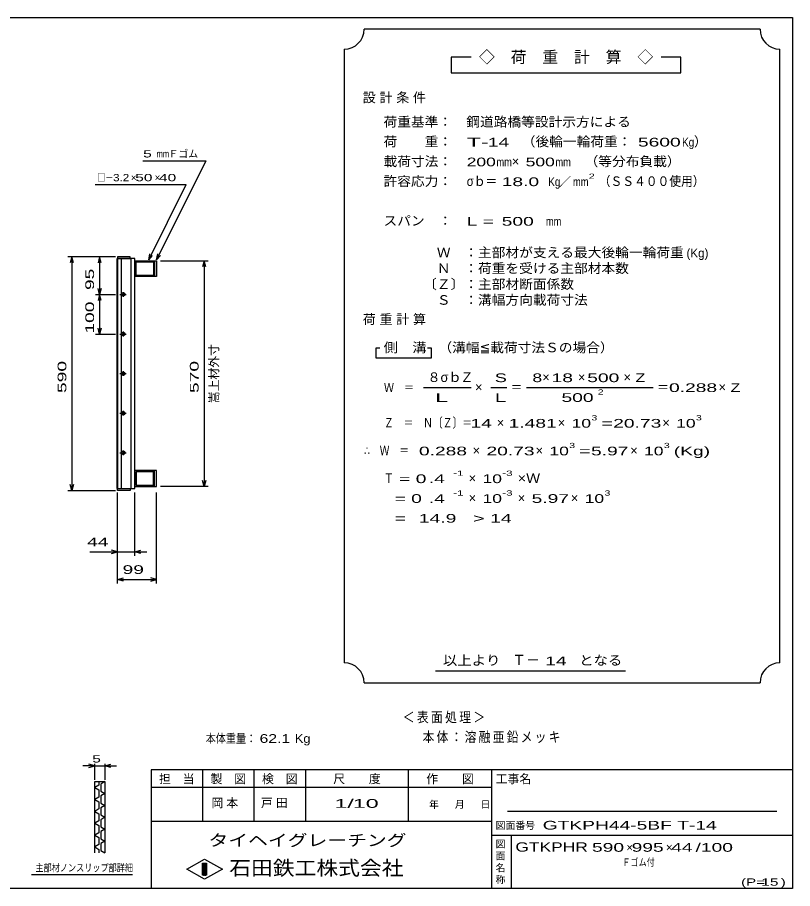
# Model space of a CAD drawing. Units: millimetres, scale not verified. Extents: x -1820 to 1731, y -1282 to 1054.
# Drawn here: x -227 to 1731, y -1146 to 1054 of the extents above; entities that cross this region are included whole.
import ezdxf
from ezdxf.enums import TextEntityAlignment as Align

# ---------------------------------------------------------------- set-up
doc = ezdxf.new("R2010")
doc.units = ezdxf.units.MM
doc.header["$LTSCALE"] = 10
for name, color, linetype, lineweight in [('0_2', 150, 'Continuous', 25), ('16', 3, 'Continuous', 25), ('22', 4, 'Continuous', 25), ('24', 2, 'Continuous', 25), ('32', 4, 'Continuous', 25)]:
    doc.layers.add(name, color=color, linetype=linetype, lineweight=lineweight)
doc.styles.add('ベクトル', font='')
doc.styles.get('ベクトル').set_extended_font_data('ベクトル')

msp = doc.modelspace()

# ---------------------------------------------------------------- linework, layer by layer
at = {"layer": '0_2'}
for p, q in [((-1729, 1053.5), (1731, 1053.5)), ((1731, 1053.5), (1731, -1146.5)), ((1731, -846.5), (111, -846.5)), ((111, -846.5), (111, -1146.5)), ((241, -846.5), (241, -976.5)), ((371, -976.5), (371, -846.5)), ((501, -846.5), (501, -976.5)), ((761, -976.5), (761, -846.5)), ((971, -846.5), (971, -1146.5)), ((971, -891.5), (111, -891.5)), ((1691, -951.5), (1011, -951.5)), ((111, -976.5), (971, -976.5)), ((971, -1011.5), (1731, -1011.5)), ((1021, -1146.5), (1021, -1011.5)), ((201, -1097.5), (246, -1072.5)), ((246, -1072.5), (291, -1097.5)), ((246, -1122.5), (201, -1097.5)), ((241, -1082.5), (251, -1082.5)), ((241, -1112.5), (241, -1082.5)), ((241, -1082.5), (243, -1082.5)), ((243, -1082.5), (243, -1112.5)), ((245, -1112.5), (245, -1082.5)), ((245, -1082.5), (247, -1082.5)), ((291, -1097.5), (246, -1122.5)), ((247, -1082.5), (247, -1112.5)), ((249, -1112.5), (249, -1082.5)), ((249, -1082.5), (251, -1082.5)), ((251, -1082.5), (251, -1112.5)), ((251, -1082.5), (251, -1112.5)), ((251, -1112.5), (241, -1112.5)), ((243, -1112.5), (245, -1112.5)), ((247, -1112.5), (249, -1112.5)), ((1731, -1146.5), (-1729, -1146.5))]:
    msp.add_line(p, q, dxfattribs=at)
at = {"layer": '16'}
for p, q in [((25.3, -136.5), (25.3, 444.5)), ((25.3, 444.5), (26, 444.5)), ((58, 449), (26, 449)), ((26, 449), (26, 444.5)), ((26, 444.5), (58, 444.5)), ((26, 444.5), (26, -136.5)), ((70, 444.5), (26, 444.5)), ((35.5, 444.5), (35.5, -136.5)), ((58, 444.5), (58, 449)), ((60.5, -136.5), (60.5, 444.5)), ((70, -136.5), (70, 444.5)), ((70, 439), (120, 439)), ((70, 399), (70, 439)), ((73, 436), (117, 436)), ((73, 402), (73, 436)), ((117, 436), (117, 402)), ((120, 439), (120, 399)), ((120, 439), (125, 439)), ((125, 439), (125, 399)), ((120, 399), (70, 399)), ((117, 402), (73, 402)), ((125, 399), (120, 399)), ((32.5, 354), (48.5, 354)), ((42.5, 357), (38.5, 357)), ((40.5, 360), (40.5, 348)), ((38.5, 351), (42.5, 351)), ((32.5, 254), (48.5, 254)), ((42.5, 257), (38.5, 257)), ((38.5, 251), (42.5, 251)), ((40.5, 260), (40.5, 248)), ((32.5, 154), (48.5, 154)), ((42.5, 157), (38.5, 157)), ((40.5, 160), (40.5, 148)), ((38.5, 151), (42.5, 151)), ((32.5, 54), (48.5, 54)), ((42.5, 57), (38.5, 57)), ((38.5, 51), (42.5, 51)), ((40.5, 60), (40.5, 48)), ((42.5, -43), (38.5, -43)), ((40.5, -40), (40.5, -52)), ((32.5, -46), (48.5, -46)), ((38.5, -49), (42.5, -49)), ((120, -91), (70, -91)), ((70, -91), (70, -131)), ((117, -94), (73, -94)), ((73, -94), (73, -128)), ((117, -128), (117, -94)), ((120, -131), (120, -91)), ((125, -91), (120, -91)), ((125, -131), (125, -91)), ((70, -131), (120, -131)), ((73, -128), (117, -128)), ((120, -131), (125, -131)), ((26, -136.5), (25.3, -136.5)), ((26, -136.5), (58, -136.5)), ((26, -141), (26, -136.5)), ((26, -136.5), (70, -136.5)), ((58, -141), (26, -141)), ((58, -136.5), (58, -141))]:
    msp.add_line(p, q, dxfattribs=at)
for centre, radius, start, end in [((38.5, 354), 3, 90, 270), ((40.5, 354), 4, 46.6, 133.4), ((42.5, 354), 3, 270, 90), ((40.5, 354), 4, 226.6, 313.4), ((38.5, 254), 3, 90, 270), ((40.5, 254), 4, 46.6, 133.4), ((40.5, 254), 4, 226.6, 313.4), ((42.5, 254), 3, 270, 90), ((38.5, 154), 3, 90, 270), ((40.5, 154), 4, 46.6, 133.4), ((42.5, 154), 3, 270, 90), ((40.5, 154), 4, 226.6, 313.4), ((38.5, 54), 3, 90, 270), ((40.5, 54), 4, 46.6, 133.4), ((40.5, 54), 4, 226.6, 313.4), ((42.5, 54), 3, 270, 90), ((38.5, -46), 3, 90, 270), ((40.5, -46), 4, 46.6, 133.4), ((42.5, -46), 3, 270, 90), ((40.5, -46), 4, 226.6, 313.4)]:
    msp.add_arc(centre, radius, start, end, dxfattribs=at)
at = {"layer": '22'}
for p, q in [((90, 691.5), (250, 691.5)), ((125, 441.5), (250, 691.5)), ((-30, 631.5), (200, 631.5)), ((105, 441.5), (200, 631.5)), ((21, 449), (-99, 449)), ((-89, 449), (-93, 434)), ((-85, 434), (-89, 449)), ((-89, 449), (-89, -141)), ((21, 449), (-29, 449)), ((-19, 449), (-23, 434)), ((-15, 434), (-19, 449)), ((-19, 449), (-19, 354)), ((105, 441.5), (108, 456.1)), ((105, 441.5), (115, 452.5)), ((125, 441.5), (128, 456.1)), ((125, 441.5), (135, 452.5)), ((135, 439), (255, 439)), ((245, 439), (241, 424)), ((249, 424), (245, 439)), ((245, 439), (245, -131)), ((-29, 354), (21, 354)), ((-19, 354), (-23, 369)), ((-19, 354), (-23, 339)), ((-15, 369), (-19, 354)), ((-15, 339), (-19, 354)), ((-19, 354), (-19, 254)), ((-19, 254), (-23, 269)), ((-15, 269), (-19, 254)), ((-29, 254), (21, 254)), ((-89, -141), (-93, -126)), ((-85, -126), (-89, -141)), ((255, -131), (135, -131)), ((245, -131), (241, -116)), ((249, -116), (245, -131)), ((-99, -141), (21, -141)), ((26, -306), (26, -146)), ((26, -376), (26, -146)), ((70, -306), (70, -146)), ((125, -376), (125, -146)), ((-44, -296), (26, -296)), ((26, -296), (11, -292)), ((11, -300), (26, -296)), ((26, -296), (70, -296)), ((70, -296), (85, -292)), ((85, -300), (70, -296)), ((70, -296), (100, -296)), ((26, -366), (41, -362)), ((41, -370), (26, -366)), ((26, -366), (125, -366)), ((125, -366), (110, -362)), ((110, -370), (125, -366))]:
    msp.add_line(p, q, dxfattribs=at)
at = {"layer": '24', "color": 4}
for p, q in [((1649, 1023.5), (649, 1023.5)), ((599, 973.5), (599, -576.5)), ((1699, -576.5), (1699, 973.5)), ((919, 953.5), (869, 953.5)), ((869, 953.5), (869, 913.5)), ((1449, 953.5), (1399, 953.5)), ((1449, 913.5), (1449, 953.5)), ((869, 913.5), (1449, 913.5)), ((689, 218.5), (679, 218.5)), ((679, 218.5), (679, 193.5)), ((819, 218.5), (809, 218.5)), ((819, 193.5), (819, 218.5)), ((679, 193.5), (819, 193.5)), ((799, 118.5), (919, 118.5)), ((969, 118.5), (1009, 118.5)), ((1059, 118.5), (1379, 118.5)), ((829, -596.5), (1309, -596.5)), ((649, -626.5), (1649, -626.5))]:
    msp.add_line(p, q, dxfattribs=at)
for centre, start, end in [((599, 1023.5), 270, 0), ((1699, 1023.5), 180, 270), ((599, -626.5), 0, 90), ((1699, -626.5), 90, 180)]:
    msp.add_arc(centre, 50, start, end, dxfattribs=at)
at = {"layer": '32'}
for p, q in [((-31, -836.5), (-46, -832.5)), ((-31, -871.5), (-31, -831.5)), ((-6, -831.5), (-6, -871.5)), ((-6, -836.5), (9, -832.5)), ((-31, -836.5), (-61, -836.5)), ((-46, -840.5), (-31, -836.5)), ((-31, -836.5), (-6, -836.5)), ((9, -840.5), (-6, -836.5)), ((-6, -836.5), (24, -836.5)), ((-31, -876.5), (-6, -876.5)), ((-31, -1056.5), (-31, -876.5)), ((-21, -876.5), (-21, -885.5)), ((-6, -876.5), (-16, -882.5)), ((-6, -876.5), (-6, -1056.5)), ((-21, -885.5), (-31, -891.5)), ((-31, -891.5), (-21, -897.5)), ((-21, -897.5), (-21, -915.5)), ((-16, -882.5), (-16, -900.5)), ((-16, -900.5), (-6, -906.5)), ((-21, -915.5), (-31, -921.5)), ((-31, -921.5), (-21, -927.5)), ((-6, -906.5), (-16, -912.5)), ((-16, -912.5), (-16, -930.5)), ((-21, -945.5), (-31, -951.5)), ((-21, -927.5), (-21, -945.5)), ((-16, -930.5), (-6, -936.5)), ((-6, -936.5), (-16, -942.5)), ((-16, -942.5), (-16, -960.5)), ((-31, -951.5), (-21, -957.5)), ((-21, -957.5), (-21, -975.5)), ((-16, -960.5), (-6, -966.5)), ((-6, -966.5), (-16, -972.5)), ((-21, -975.5), (-31, -981.5)), ((-31, -981.5), (-21, -987.5)), ((-21, -987.5), (-21, -1005.5)), ((-16, -972.5), (-16, -990.5)), ((-21, -1005.5), (-31, -1011.5)), ((-31, -1011.5), (-21, -1017.5)), ((-16, -990.5), (-6, -996.5)), ((-6, -996.5), (-16, -1002.5)), ((-16, -1002.5), (-16, -1020.5)), ((-21, -1017.5), (-21, -1035.5)), ((-16, -1020.5), (-6, -1026.5)), ((-6, -1026.5), (-16, -1032.5)), ((-16, -1032.5), (-16, -1050.5)), ((-21, -1035.5), (-31, -1041.5)), ((-31, -1041.5), (-21, -1047.5)), ((-21, -1047.5), (-21, -1056.5)), ((-16, -1050.5), (-6, -1056.5)), ((64, -1111.5), (-191, -1111.5))]:
    msp.add_line(p, q, dxfattribs=at)

# ---------------------------------------------------------------- texts
at = {"layer": '0_2', "style": 'ベクトル'}
for s, height, p in [('担\u3000当', 21.99, (131, -869.5)), ('製\u3000図', 21.99, (261, -869.5)), ('検\u3000図', 21.99, (391, -869.5)), ('尺\u3000\u3000度', 21.99, (571, -869.5)), ('作\u3000\u3000図', 21.99, (806, -869.5)), ('工事名', 21.99, (981, -869.5)), ('年', 18.3, (813, -934)), ('月', 18.3, (878, -934)), ('日', 18.3, (943, -934)), ('図面番号', 18.33, (981, -987)), ('図', 18.3, (981, -1034)), ('面', 18.3, (981, -1064)), ('名', 18.3, (981, -1094)), ('称', 18.3, (981, -1124))]:
    msp.add_text(s, height=height, dxfattribs=at).set_placement(p, align=Align.MIDDLE_LEFT)
at = {"layer": '0_2', "color": 222, "style": 'ベクトル'}
for s, height, width, p in [('タイヘイグレーチング', 29.33, 1.25, (256, -1024.5)), ('石田鉄工株式会社', 36.66, 1.1, (308.5, -1094.5))]:
    msp.add_text(s, height=height, dxfattribs=dict(at, width=width)).set_placement(p, align=Align.MIDDLE_LEFT)
at = {"layer": '22', "color": 2, "style": 'ベクトル'}
for s, height, width, p in [(' 5 ', 18.33, 1.6, (80, 709)), ('mm', 18.33, 0.75, (125, 709)), ('□－', 18.33, 0.8, (-25, 649)), ('3.2', 18.33, 1.2, (15, 649)), (' 50 ', 18.33, 1.6, (60, 649)), (' 40 ', 18.33, 1.6, (120, 649)), (' 44 ', 21.99, 1.65, (-64, -271)), (' 99 ', 21.99, 1.65, (25.5, -341)), ('本体重量：', 21.99, 0.85, (249, -767.5)), (' 62.1', 21.99, 1.35, (374, -767.5)), ('Kg', 21.99, 1.1, (474, -767.5)), ('1/', 21.99, 2, (574, -931.5)), (' 10 ', 21.99, 2, (604, -931.5)), ('GTKPH44-5BF T-14            ', 21.99, 1.65, (1100, -986.5)), ('GTKPHR', 23.46, 1.4, (1031, -1041.5)), (' 590 ', 21.99, 1.65, (1211, -1042.5)), (' 995 ', 21.99, 1.65, (1311, -1042.5)), (' 44 ', 21.99, 1.65, (1411, -1042.5)), ('/', 22, 1.65, (1486, -1042.5)), (' 100 ', 21.99, 1.65, (1486, -1042.5)), ('Ｆゴム付', 18.33, 0.8, (1301, -1080)), ('(P=', 18.33, 1.55, (1601, -1130)), (' 15 ', 18.33, 1.6, (1641, -1130)), (')', 18.3, 1.6, (1701, -1130))]:
    msp.add_text(s, height=height, dxfattribs=dict(at, width=width)).set_placement(p, align=Align.MIDDLE_LEFT)
for s, height, p in [('Ｆゴム', 18.33, (155, 709)), ('×', 18.3, (60, 649)), ('×', 18.3, (120, 649)), ('×', 22, (1311, -1042.5)), ('×', 22, (1411, -1042.5))]:
    msp.add_text(s, height=height, dxfattribs=at).set_placement(p, align=Align.MIDDLE_LEFT)
at = {"layer": '22', "color": 2, "style": 'ベクトル', "width": 1.65}
for s, p in [(' 95 ', (-44, 351.5)), (' 100 ', (-44, 241.5)), (' 590 ', (-114, 91.5)), (' 570', (220, 91.5))]:
    msp.add_text(s, height=21.99, rotation=90, dxfattribs=at).set_placement(p, align=Align.MIDDLE_LEFT)
at = {"layer": '22', "color": 2, "style": 'ベクトル'}
msp.add_text('嵩上材外寸', height=21.99, rotation=90, dxfattribs=at).set_placement((270, 79), align=Align.MIDDLE_LEFT)
at = {"layer": '22', "color": 2, "attachment_point": 4, "style": 'ベクトル'}
for s, insert, char_height in [('\\T1.2;\\W0.85;＜表面処理＞', (746.5, -715), 25.66), ('\\T1.19;\\W0.85;本体：溶融亜鉛メッキ', (796.5, -765), 25.66), ('\\T1.25;岡本\u3000', (263.5, -931.5), 21.99), ('\\T1.25;戸田\u3000', (388.5, -931.5), 21.99)]:
    msp.add_mtext(s, dxfattribs=dict(at, insert=insert, char_height=char_height))
at = {"layer": '24', "style": 'ベクトル'}
for s, height, p in [('◇\u3000荷\u3000重\u3000計\u3000算\u3000◇', 29.33, (939, 953.5)), ('）', 24.2, (1482, 740)), ('×', 24.2, (1022, 690)), ('／', 22, (1141.5, 638.5)), ('(Kg)', 21.99, (1463, 458.5)), ('８', 24.2, (809, 145)), ('σｂ', 24.19, (842, 145)), ('Ｚ', 24.2, (892, 145)), ('×', 24.2, (1099, 145)), ('×', 24.2, (1189, 145)), ('×', 24.2, (1304, 145)), ('×', 24.2, (929, 120)), ('×', 24.2, (1544, 120)), ('×', 24.2, (984, 30)), ('×', 24.2, (1138, 30)), ('×', 24.2, (1402, 30)), ('×', 24.2, (923, -40)), ('×', 24.2, (1082, -40)), ('×', 24.2, (1321, -40)), ('×', 24.2, (913, -110)), ('×', 24.2, (913, -160)), ('×', 24.2, (1037, -160)), ('×', 24.2, (1171, -160)), ('Ｔ－', 25.66, (1023, -569))]:
    msp.add_text(s, height=height, dxfattribs=at).set_placement(p, align=Align.MIDDLE_LEFT)
for s, height, width, p in [('荷重基準：\u3000', 24.19, 1.05, (698, 790)), ('鋼道路橋等設計示方による', 24.19, 1.05, (907, 790)), ('荷\u3000\u3000重：\u3000', 24.19, 1.05, (698, 740)), ('T-', 21.99, 2, (908, 738.5)), (' 14 ', 21.99, 1.65, (948, 738.5)), ('（後輪一輪荷重：', 24.19, 1.05, (1047, 740)), (' 5600', 21.99, 1.65, (1327, 738.5)), ('Kg', 21.99, 0.85, (1452, 738.5)), ('載荷寸法：\u3000', 24.19, 1.05, (698, 690)), ('\u3000（等分布負載）', 24.19, 1.05, (1171, 690)), ('200', 21.99, 1.5, (908, 688.5)), ('mm', 21.99, 0.8, (983, 688.5)), ('500', 21.99, 1.5, (1057, 688.5)), ('mm', 21.99, 0.8, (1132, 688.5)), ('許容応力：\u3000', 24.19, 1.05, (698, 640)), ('σｂ＝', 24.19, 0.9, (908, 640)), (' 18.0', 21.99, 1.65, (983, 638.5)), ('Kg', 21.99, 0.85, (1114, 638.5)), ('mm', 21.99, 0.8, (1176.5, 638.5)), ('2', 13.2, 1.5, (1216.5, 652.5)), ('（ＳＳ４００使用）', 24.19, 0.9, (1241.5, 640)), ('スパン\u3000：\u3000', 24.19, 1.05, (698, 540)), ('L =', 21.99, 1.65, (908, 538.5)), (' 500 ', 21.99, 1.65, (983, 538.5)), ('mm', 21.99, 0.8, (1108, 538.5)), ('\u3000Ｗ\u3000：主部材が支える最大後輪一輪荷重', 24.19, 1.05, (798, 460)), ('\u3000Ｎ\u3000：荷重を受ける主部材本数', 24.19, 1.05, (798, 420)), ('〔Ｚ〕：主部材断面係数', 24.19, 1.05, (798, 380)), ('\u3000Ｓ\u3000：溝幅方向載荷寸法', 24.19, 1.05, (798, 340)), ('側\u3000溝', 24.19, 1.1, (698, 220)), ('\u3000（溝幅≦載荷寸法Ｓの場合）', 24.19, 1.05, (802, 220)), ('S', 22, 1.55, (979, 143.5)), ('8', 22, 1.5, (1074, 143.5)), (' 18 ', 21.99, 1.65, (1109, 143.5)), (' 500 ', 21.99, 1.65, (1199, 143.5)), ('Z', 22, 1.4, (1334, 143.5)), ('Ｗ\u3000＝', 21.99, 0.85, (699, 118.5)), ('＝', 24.2, 0.9, (1019, 120)), ('2', 13.2, 1.5, (1239, 107.5)), ('＝', 24.2, 0.9, (1389, 120)), ('0.288', 21.99, 1.65, (1419, 118.5)), ('Z', 22, 1.4, (1574, 118.5)), ('L', 22, 1.8, (979, 93.5)), (' 500 ', 21.99, 1.65, (1134, 93.5)), ('Ｚ\u3000＝\u3000Ｎ〔Ｚ〕＝', 24.19, 0.75, (699, 30)), ('3', 13.2, 1.5, (1223, 42.5)), ('3', 13.2, 1.5, (1487, 42.5)), (' 14 ', 21.99, 1.65, (904, 28.5)), ('1.481', 21.99, 1.65, (1014, 28.5)), ('10', 21.99, 1.5, (1173, 28.5)), ('=', 22, 1.7, (1248, 28.5)), ('20.73', 21.99, 1.65, (1278, 28.5)), ('10', 21.99, 1.5, (1437, 28.5)), ('3', 13.2, 1.5, (1167, -27.5)), ('3', 13.2, 1.5, (1406, -27.5)), ('∴\u3000Ｗ\u3000＝', 24.19, 0.75, (649, -40)), (' 0.288', 21.99, 1.65, (774, -41.5)), ('20.73', 21.99, 1.65, (958, -41.5)), ('10', 21.99, 1.5, (1117, -41.5)), ('=', 22, 1.7, (1192, -41.5)), ('5.97', 21.99, 1.65, (1222, -41.5)), ('10', 21.99, 1.5, (1356, -41.5)), ('(Kg)', 21.99, 1.65, (1431, -41.5)), ('Ｔ', 24.2, 0.75, (699, -110)), (' = 0', 21.99, 1.65, (724, -111.5)), (' .4 ', 21.99, 1.65, (799, -111.5)), ('-1', 13.2, 1.65, (874, -97.5)), ('10', 21.99, 1.5, (948, -111.5)), ('-3', 13.2, 1.65, (998, -97.5)), ('×Ｗ', 24.19, 1.1, (1037, -110)), ('  = 0', 21.99, 1.65, (699, -161.5)), (' .4 ', 21.99, 1.65, (799, -161.5)), ('-1', 13.2, 1.65, (874, -147.5)), ('10', 21.99, 1.5, (948, -161.5)), ('-3', 13.2, 1.65, (998, -147.5)), ('5.97', 21.99, 1.65, (1072, -161.5)), ('10', 21.99, 1.5, (1206, -161.5)), ('3', 13.2, 1.5, (1256, -147.5)), ('  =', 21.99, 1.65, (699, -211.5)), (' 14.9', 21.99, 1.65, (774, -211.5)), ('>', 22, 1.7, (924, -211.5)), (' 14 ', 21.99, 1.65, (954, -211.5)), ('以上より\u3000', 24.19, 1.1, (848, -570)), (' 14 ', 21.99, 1.65, (1093, -571.5)), ('となる', 24.19, 1.1, (1192, -570))]:
    msp.add_text(s, height=height, dxfattribs=dict(at, width=width)).set_placement(p, align=Align.MIDDLE_LEFT)
at = {"layer": '24', "attachment_point": 4, "style": 'ベクトル'}
for s, insert, char_height in [('\\T1.28;設計条件', (645.5, 850), 24.19), ('\\T1.28;荷重計算', (645.5, 290), 24.19), ('\\T1.5;\\W2;\\~L\\~', (804, 93.5), 21.99)]:
    msp.add_mtext(s, dxfattribs=dict(at, insert=insert, char_height=char_height))
at = {"layer": '32', "color": 2, "style": 'ベクトル'}
for s, width, p in [(' 5 ', 1.6, (-48.5, -819)), ('主部材ノンスリップ部詳細', 0.8, (-181, -1094))]:
    msp.add_text(s, height=18.33, dxfattribs=dict(at, width=width)).set_placement(p, align=Align.MIDDLE_LEFT)

doc.saveas('drawing.dxf')
